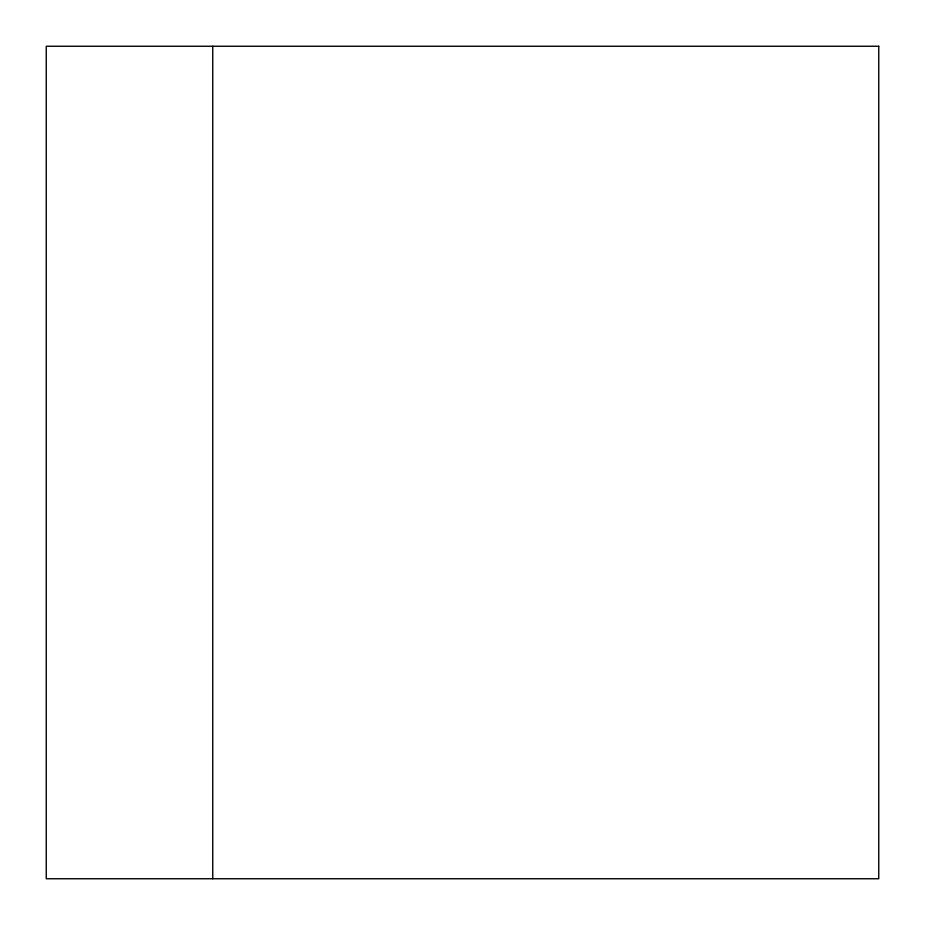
<?xml version="1.0" encoding="UTF-8"?>
<svg xmlns="http://www.w3.org/2000/svg" width="925" height="925" viewBox="0 0 925 925"><rect width="100%" height="100%" fill="white"/><g stroke="black" fill="none" stroke-linecap="round" stroke-linejoin="round"><path stroke-width="1.39" d="M212.75 46.25L212.75 878.75M878.75 46.25L46.25 46.25L46.25 878.75L878.75 878.75L878.75 46.25"/></g></svg>
